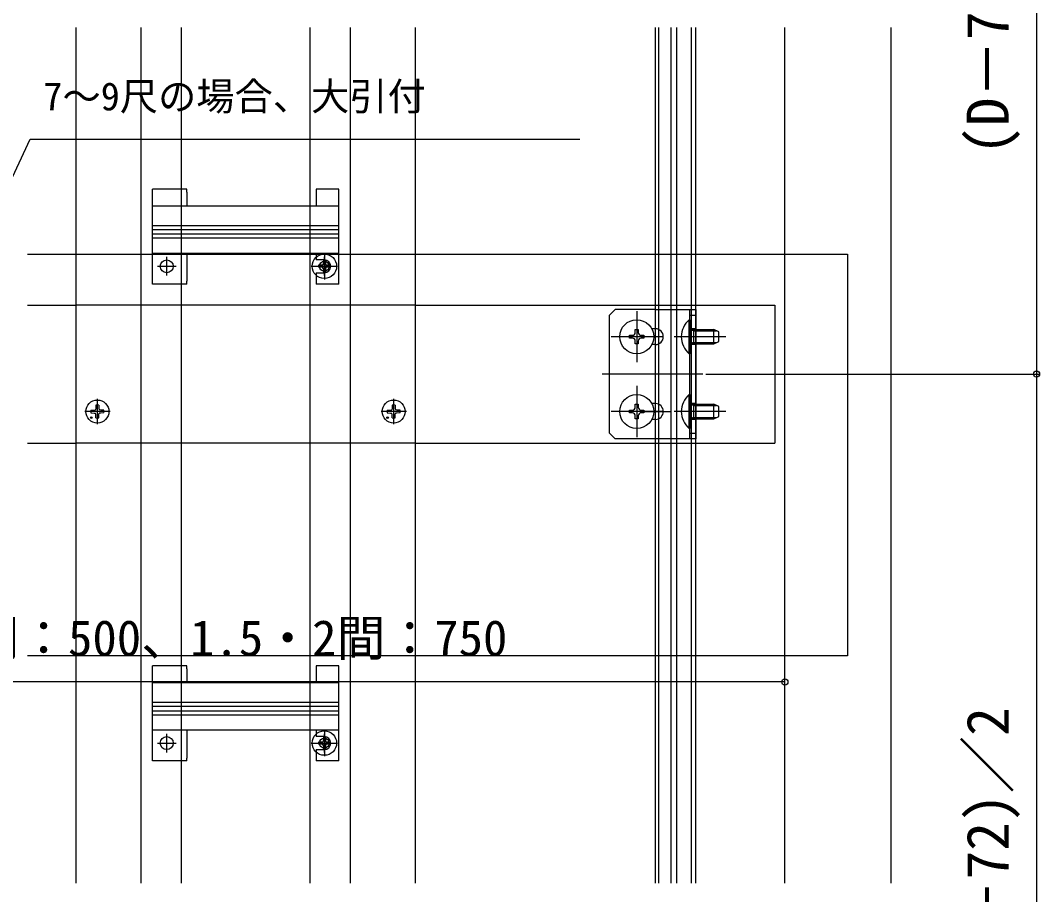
# Model space of a CAD drawing. Units: millimetres, scale not verified. Extents: x -875 to 875, y -1304 to 1297.
# Drawn here: x 36.7 to 391.1, y -844.8 to -541 of the extents above; entities that cross this region are included whole.
import ezdxf
from ezdxf.enums import TextEntityAlignment as Align

# ---------------------------------------------------------------- set-up
doc = ezdxf.new("R2010")
doc.units = ezdxf.units.MM
doc.header["$LTSCALE"] = 8
for name, color, linetype in [('0-4_YKK_12', 2, 'Continuous'), ('0-5_YKK_13', 4, 'Continuous'), ('0-6_YKK_D', 6, 'Continuous')]:
    doc.layers.add(name, color=color, linetype=linetype)
doc.styles.add('ＭＳ ゴシック', font='')
doc.styles.get('ＭＳ ゴシック').set_extended_font_data('MS Gothic')

msp = doc.modelspace()

# ---------------------------------------------------------------- linework, layer by layer
at = {"layer": '0-4_YKK_12'}
for p, q in [((56, -543.504), (56, -840.918)), ((78.6, -543.504), (78.6, -840.918)), ((92.6, -543.504), (92.6, -840.918)), ((137.4, -543.504), (137.4, -840.918)), ((151.4, -543.504), (151.4, -840.918)), ((174, -543.504), (174, -840.918)), ((257.5, -840.918), (257.5, -543.504)), ((258.7, -840.918), (258.7, -543.504)), ((263, -840.918), (263, -543.504)), ((265, -840.918), (265, -543.504)), ((270, -840.918), (270, -543.504)), ((270, -840.918), (270, -543.504)), ((271.5, -840.918), (271.5, -543.504)), ((302.5, -840.918), (302.5, -543.504)), ((339.5, -840.918), (339.5, -543.504)), ((39.215, -639.939), (56, -639.939)), ((174, -639.939), (56, -639.939)), ((174, -639.939), (257.5, -639.939)), ((251, -642.044), (251, -659.844)), ((259.9, -650.944), (242.1, -650.944)), ((282, -650.944), (264.007, -650.944)), ((274, -663.939), (239, -663.939)), ((251, -668.044), (251, -685.844)), ((63.5, -681.344), (63.5, -672.544)), ((166.5, -681.344), (166.5, -672.544)), ((67.9, -676.944), (59.1, -676.944)), ((170.9, -676.944), (162.1, -676.944)), ((259.9, -676.944), (242.1, -676.944)), ((282, -676.944), (264.012, -676.944)), ((39.215, -687.939), (56, -687.939)), ((174, -687.939), (56, -687.939)), ((174, -687.939), (257.5, -687.939)), ((257.5, -687.944), (299, -687.944))]:
    msp.add_line(p, q, dxfattribs=at)
for points in [[(39.215, -622.306), (324.339, -622.306), (324.339, -761.854), (39.215, -761.854)], [(257.5, -639.944), (299, -639.944), (299, -687.944)]]:
    msp.add_lwpolyline(points, dxfattribs=at)
for centre in [(142.4, -626.474), (142.4, -792.189)]:
    msp.add_circle(centre, 1.75, dxfattribs=at)
at = {"layer": '0-5_YKK_13'}
for p, q in [((94.6, -599.674), (82.6, -599.674)), ((82.6, -600.674), (82.6, -599.674)), ((82.6, -605.574), (82.6, -600.674)), ((94.6, -600.674), (94.6, -599.674)), ((94.6, -600.674), (94.6, -605.574)), ((139.6, -600.674), (139.6, -605.574)), ((147.4, -600.674), (147.4, -599.674)), ((147.4, -605.574), (147.4, -600.674)), ((147.4, -605.574), (82.6, -605.574)), ((82.6, -606.9), (82.6, -605.574)), ((147.4, -606.9), (147.4, -605.574)), ((82.6, -611.762), (82.6, -606.9)), ((147.4, -611.762), (147.4, -606.9)), ((82.6, -612.662), (82.6, -611.762)), ((82.6, -612.244), (147.4, -612.244)), ((82.6, -613.56), (82.6, -612.662)), ((147.4, -612.662), (147.4, -611.762)), ((147.4, -613.56), (147.4, -612.662)), ((82.6, -613.71), (82.6, -613.56)), ((82.6, -613.63), (147.4, -613.63)), ((82.6, -615.139), (82.6, -613.71)), ((82.6, -615.289), (82.6, -615.139)), ((82.6, -615.219), (147.4, -615.219)), ((82.6, -616.187), (82.6, -615.289)), ((82.6, -617.087), (82.6, -616.187)), ((147.4, -613.71), (147.4, -613.56)), ((147.4, -615.139), (147.4, -613.71)), ((147.4, -615.289), (147.4, -615.139)), ((147.4, -616.187), (147.4, -615.289)), ((147.4, -617.087), (147.4, -616.187)), ((82.6, -616.605), (147.4, -616.605)), ((82.6, -620.549), (82.6, -617.087)), ((147.4, -620.549), (147.4, -617.087)), ((82.6, -621.874), (82.6, -620.549)), ((82.6, -621.874), (147.4, -621.874)), ((82.6, -631.674), (82.6, -621.874)), ((87.6, -629.724), (87.6, -623.224)), ((94.6, -621.874), (94.6, -631.674)), ((139.6, -621.874), (139.6, -624.224)), ((142.4, -621.924), (142.4, -631.024)), ((142.4, -629.724), (142.4, -623.224)), ((147.4, -621.874), (147.4, -620.549)), ((147.4, -631.674), (147.4, -621.874)), ((84.35, -626.474), (90.85, -626.474)), ((137.85, -626.474), (146.95, -626.474)), ((139.15, -626.474), (145.65, -626.474)), ((142.4, -624.224), (139.6, -624.224)), ((140.325, -626.124), (140.325, -626.824)), ((141.55, -626.124), (140.325, -626.124)), ((141.55, -626.824), (140.325, -626.824)), ((142.75, -624.399), (142.05, -624.399)), ((142.05, -624.399), (142.05, -625.624)), ((142.75, -624.399), (142.75, -625.624)), ((144.475, -626.124), (143.25, -626.124)), ((144.475, -626.824), (143.25, -626.824)), ((144.475, -626.124), (144.475, -626.824)), ((139.6, -628.724), (142.4, -628.724)), ((139.6, -628.724), (139.6, -631.674)), ((142.05, -627.324), (142.05, -628.549)), ((142.75, -628.549), (142.05, -628.549)), ((142.75, -627.324), (142.75, -628.549)), ((94.6, -632.674), (94.6, -631.674)), ((139.6, -631.674), (139.6, -632.674)), ((147.4, -632.674), (139.6, -632.674)), ((147.4, -632.674), (147.4, -631.674)), ((241.5, -643.439), (243.5, -641.439)), ((241.5, -684.439), (241.5, -643.439)), ((257.5, -641.439), (243.5, -641.439)), ((257.5, -641.439), (271.5, -641.439)), ((269.5, -686.439), (269.5, -641.439)), ((269.5, -643.439), (271.5, -643.439)), ((271.5, -641.439), (271.5, -686.439)), ((257.5, -648.194), (256.22, -648.194)), ((269.252, -645.044), (269.5, -645.044)), ((269.252, -656.844), (269.252, -645.044)), ((269.5, -645.044), (269.5, -656.844)), ((271.5, -648.185), (269.5, -648.185)), ((270.9, -648.444), (270.305, -648.66)), ((270.9, -653.444), (270.9, -648.444)), ((270.9, -648.444), (277.8, -648.444)), ((277.8, -653.444), (277.8, -648.444)), ((279.5, -649.244), (277.8, -648.444)), ((270.9, -648.877), (269.977, -648.683)), ((270.9, -648.877), (278.72, -648.877)), ((279.5, -652.644), (279.5, -649.244)), ((251.5, -652.444), (251.5, -653.444)), ((257.5, -653.694), (256.22, -653.694)), ((271.5, -653.685), (269.5, -653.685)), ((270.9, -653.011), (269.977, -653.204)), ((270.9, -653.444), (270.305, -653.227)), ((270.9, -653.011), (278.72, -653.011)), ((270.9, -653.444), (277.8, -653.444)), ((277.8, -653.444), (279.5, -652.644)), ((269.252, -656.844), (269.5, -656.844)), ((269.252, -671.044), (269.5, -671.044)), ((269.252, -682.844), (269.252, -671.044)), ((269.5, -671.044), (269.5, -682.844)), ((61.255, -676.444), (62.363, -676.424)), ((62.363, -676.424), (62.88, -676.324)), ((62.981, -675.807), (62.88, -676.324)), ((63, -674.699), (62.981, -675.807)), ((64, -674.699), (64.019, -675.807)), ((64.019, -675.807), (64.12, -676.324)), ((64.637, -676.424), (64.12, -676.324)), ((65.745, -676.444), (64.637, -676.424)), ((164.255, -676.444), (165.363, -676.424)), ((165.363, -676.424), (165.88, -676.324)), ((165.981, -675.807), (165.88, -676.324)), ((166, -674.699), (165.981, -675.807)), ((167, -674.699), (167.019, -675.807)), ((167.019, -675.807), (167.12, -676.324)), ((167.637, -676.424), (167.12, -676.324)), ((168.745, -676.444), (167.637, -676.424)), ((257.5, -674.194), (256.22, -674.194)), ((271.5, -674.194), (269.5, -674.194)), ((270.9, -674.877), (269.977, -674.683)), ((270.9, -674.444), (270.305, -674.66)), ((270.9, -679.444), (270.9, -674.444)), ((270.9, -674.444), (277.8, -674.444)), ((270.9, -674.877), (278.72, -674.877)), ((277.8, -679.444), (277.8, -674.444)), ((279.5, -675.244), (277.8, -674.444)), ((279.5, -678.644), (279.5, -675.244)), ((61.255, -677.444), (62.363, -677.463)), ((62.363, -677.463), (62.88, -677.563)), ((62.981, -678.081), (62.88, -677.563)), ((63, -679.189), (62.981, -678.081)), ((64, -679.189), (64.019, -678.081)), ((64.019, -678.081), (64.12, -677.563)), ((64.637, -677.463), (64.12, -677.563)), ((65.745, -677.444), (64.637, -677.463)), ((164.255, -677.444), (165.363, -677.463)), ((165.363, -677.463), (165.88, -677.563)), ((165.981, -678.081), (165.88, -677.563)), ((166, -679.189), (165.981, -678.081)), ((167, -679.189), (167.019, -678.081)), ((167.019, -678.081), (167.12, -677.563)), ((167.637, -677.463), (167.12, -677.563)), ((168.745, -677.444), (167.637, -677.463)), ((251.5, -678.444), (251.5, -679.444)), ((252.25, -676.944), (262.75, -676.944)), ((257.5, -679.694), (256.22, -679.694)), ((271.5, -679.694), (269.5, -679.694)), ((270.9, -679.011), (269.977, -679.204)), ((270.9, -679.444), (270.305, -679.227)), ((270.9, -679.011), (278.72, -679.011)), ((270.9, -679.444), (277.8, -679.444)), ((277.8, -679.444), (279.5, -678.644)), ((269.252, -682.844), (269.5, -682.844)), ((241.5, -684.439), (243.5, -686.439)), ((257.5, -686.439), (243.5, -686.439)), ((271.5, -686.439), (257.5, -686.439)), ((269.5, -684.439), (271.5, -684.439)), ((94.6, -765.389), (82.6, -765.389)), ((82.6, -766.389), (82.6, -765.389)), ((94.6, -766.389), (94.6, -765.389)), ((147.4, -766.389), (147.4, -765.389)), ((82.6, -771.289), (82.6, -766.389)), ((94.6, -766.389), (94.6, -771.289)), ((139.6, -766.389), (139.6, -771.289)), ((147.4, -771.289), (147.4, -766.389)), ((147.4, -771.289), (82.6, -771.289)), ((82.6, -772.614), (82.6, -771.289)), ((147.4, -772.614), (147.4, -771.289)), ((82.6, -777.477), (82.6, -772.614)), ((147.4, -777.477), (147.4, -772.614)), ((82.6, -778.377), (82.6, -777.477)), ((82.6, -777.959), (147.4, -777.959)), ((82.6, -779.275), (82.6, -778.377)), ((82.6, -779.425), (82.6, -779.275)), ((82.6, -779.345), (147.4, -779.345)), ((82.6, -780.853), (82.6, -779.425)), ((147.4, -778.377), (147.4, -777.477)), ((147.4, -779.275), (147.4, -778.377)), ((147.4, -779.425), (147.4, -779.275)), ((147.4, -780.853), (147.4, -779.425)), ((82.6, -781.003), (82.6, -780.853)), ((82.6, -780.933), (147.4, -780.933)), ((82.6, -781.901), (82.6, -781.003)), ((82.6, -782.801), (82.6, -781.901)), ((82.6, -782.319), (147.4, -782.319)), ((82.6, -786.264), (82.6, -782.801)), ((147.4, -781.003), (147.4, -780.853)), ((147.4, -781.901), (147.4, -781.003)), ((147.4, -782.801), (147.4, -781.901)), ((147.4, -786.264), (147.4, -782.801)), ((82.6, -787.589), (82.6, -786.264)), ((147.4, -787.589), (147.4, -786.264)), ((82.6, -787.589), (147.4, -787.589)), ((82.6, -797.389), (82.6, -787.589)), ((87.6, -795.439), (87.6, -788.939)), ((94.6, -787.589), (94.6, -797.389)), ((139.6, -787.589), (139.6, -789.939)), ((142.4, -789.939), (139.6, -789.939)), ((142.75, -790.114), (142.05, -790.114)), ((142.05, -790.114), (142.05, -791.339)), ((142.4, -787.639), (142.4, -796.739)), ((142.4, -795.439), (142.4, -788.939)), ((142.75, -790.114), (142.75, -791.339)), ((147.4, -797.389), (147.4, -787.589)), ((84.35, -792.189), (90.85, -792.189)), ((137.85, -792.189), (146.95, -792.189)), ((139.15, -792.189), (145.65, -792.189)), ((140.325, -791.839), (140.325, -792.539)), ((141.55, -791.839), (140.325, -791.839)), ((141.55, -792.539), (140.325, -792.539)), ((142.05, -793.039), (142.05, -794.264)), ((142.75, -793.039), (142.75, -794.264)), ((144.475, -791.839), (143.25, -791.839)), ((144.475, -792.539), (143.25, -792.539)), ((144.475, -791.839), (144.475, -792.539)), ((139.6, -794.439), (142.4, -794.439)), ((139.6, -794.439), (139.6, -797.389)), ((142.75, -794.264), (142.05, -794.264)), ((94.6, -798.389), (94.6, -797.389)), ((139.6, -797.389), (139.6, -798.389)), ((147.4, -798.389), (139.6, -798.389)), ((147.4, -798.389), (147.4, -797.389))]:
    msp.add_line(p, q, dxfattribs=at)
for points in [[(147.4, -599.674), (139.6, -599.674), (139.6, -600.674)], [(94.6, -632.674), (82.6, -632.674), (82.6, -631.674)], [(250.5, -649.444), (250.5, -648.444), (251.5, -648.444), (251.5, -649.444)], [(249.5, -651.444), (248.5, -651.444), (248.5, -650.444), (249.5, -650.444)], [(252.5, -650.444), (253.5, -650.444), (253.5, -651.444), (252.5, -651.444)], [(251.5, -653.444), (250.5, -653.444), (250.5, -652.444)], [(249.5, -677.444), (248.5, -677.444), (248.5, -676.444), (249.5, -676.444)], [(250.5, -675.444), (250.5, -674.444), (251.5, -674.444), (251.5, -675.444)], [(252.5, -676.444), (253.5, -676.444), (253.5, -677.444), (252.5, -677.444)], [(251.5, -679.444), (250.5, -679.444), (250.5, -678.444)], [(147.4, -765.389), (139.6, -765.389), (139.6, -766.389)], [(94.6, -798.389), (82.6, -798.389), (82.6, -797.389)]]:
    msp.add_lwpolyline(points, dxfattribs=at)
for centre, radius in [((142.4, -626.474), 4.25), ((87.6, -626.474), 2.25), ((251, -650.944), 5.9), ((63.5, -676.944), 4), ((166.5, -676.944), 4), ((251, -676.944), 5.9), ((61.379, -679.065), 0.3), ((164.379, -679.065), 0.3), ((87.6, -792.189), 2.25), ((142.4, -792.189), 4.25)]:
    msp.add_circle(centre, radius, dxfattribs=at)
for centre, radius, start, end in [((141.55, -625.624), 0.5, 270, 0), ((141.55, -627.324), 0.5, 0, 90), ((142.4, -626.474), 2.25, 270, 90), ((143.25, -625.624), 0.5, 180, 270), ((143.25, -627.324), 0.5, 90, 180), ((257.5, -650.944), 2.75, 270, 90), ((274.2, -650.944), 7.7, 129.98312, 230.01688), ((270.1, -648.096), 0.6, 180, 289.96957), ((249.5, -649.444), 1, 270, 0), ((249.5, -652.444), 1, 0, 90), ((252.5, -649.444), 1, 180, 270), ((252.5, -652.444), 1, 90, 180), ((270.1, -653.791), 0.6, 70.03043, 180), ((274.2, -676.944), 7.7, 129.98312, 230.01688), ((63.5, -676.944), 2.3, 167.44414, 192.55586), ((63.5, -676.944), 2.3, 77.44414, 102.55586), ((63.5, -676.944), 2.3, 347.44414, 12.55586), ((166.5, -676.944), 2.3, 167.44414, 192.55586), ((166.5, -676.944), 2.3, 77.44414, 102.55586), ((166.5, -676.944), 2.3, 347.44414, 12.55586), ((249.5, -675.444), 1, 270, 0), ((252.5, -675.444), 1, 180, 270), ((257.5, -676.944), 2.75, 270, 90), ((270.1, -674.096), 0.6, 180, 289.96957), ((63.5, -676.944), 2.3, 257.44414, 282.55586), ((166.5, -676.944), 2.3, 257.44414, 282.55586), ((249.5, -678.444), 1, 0, 90), ((252.5, -678.444), 1, 90, 180), ((270.1, -679.791), 0.6, 70.03043, 180), ((142.4, -792.189), 2.25, 270, 90), ((141.55, -791.339), 0.5, 270, 0), ((141.55, -793.039), 0.5, 0, 90), ((143.25, -791.339), 0.5, 180, 270), ((143.25, -793.039), 0.5, 90, 180)]:
    msp.add_arc(centre, radius, start, end, dxfattribs=at)
at = {"layer": '0-6_YKK_D'}
for p, q in [((390, -373.689), (390, -663.939)), ((275, -663.939), (391, -663.939)), ((275, -663.939), (391, -663.939)), ((390, -663.939), (390, -957.189)), ((302.5, -770.939), (-47.5, -770.939))]:
    msp.add_line(p, q, dxfattribs=at)
msp.add_lwpolyline([(21.44, -622.306), (23.236, -618.454), (40.092, -582.306), (231.269, -582.306)], dxfattribs=at)
for centre in [(390, -663.939), (390, -663.939), (302.5, -770.939)]:
    msp.add_circle(centre, 1.075, dxfattribs=at)

# ---------------------------------------------------------------- texts
at = {"layer": '0-6_YKK_D', "style": 'ＭＳ ゴシック'}
for p in [(384.727, -587.791), (384.727, -879.541)]:
    msp.add_text('(D－72)／2', height=14.66, rotation=90, dxfattribs=at).set_placement(p, align=Align.BOTTOM_LEFT)
for s, height, p in [('7～9尺の場合、大引付', 9.751, (44.713, -575.204)), ('1間：500、1.5・2間：750', 12.46, (10.818, -765.621))]:
    msp.add_text(s, height=height, dxfattribs=at).set_placement(p, align=Align.BOTTOM_LEFT)

doc.saveas('drawing.dxf')
